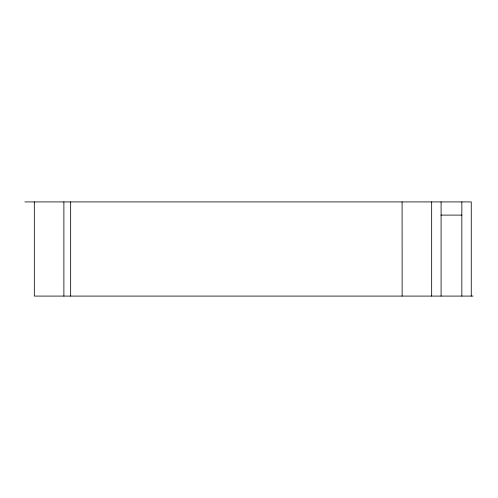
<?xml version="1.0" encoding="UTF-8"?>
<svg xmlns="http://www.w3.org/2000/svg" width="498" height="498" viewBox="0 0 498 498"><rect width="100%" height="100%" fill="white"/><g stroke="black" fill="none" stroke-linecap="round" stroke-linejoin="round"><path stroke-width="0.75" d="M24.9 201.914L471.257 201.914L471.257 296.086M440.979 215.099L461.839 215.099M473.1 296.086L34.318 296.086L34.318 201.914M461.839 201.914L461.839 296.086M441.085 201.914L441.085 296.086M431.666 201.914L431.666 296.086M402.098 201.914L402.135 296.086M70.666 201.914L70.666 296.086M63.887 201.914L63.887 296.086"/></g></svg>
